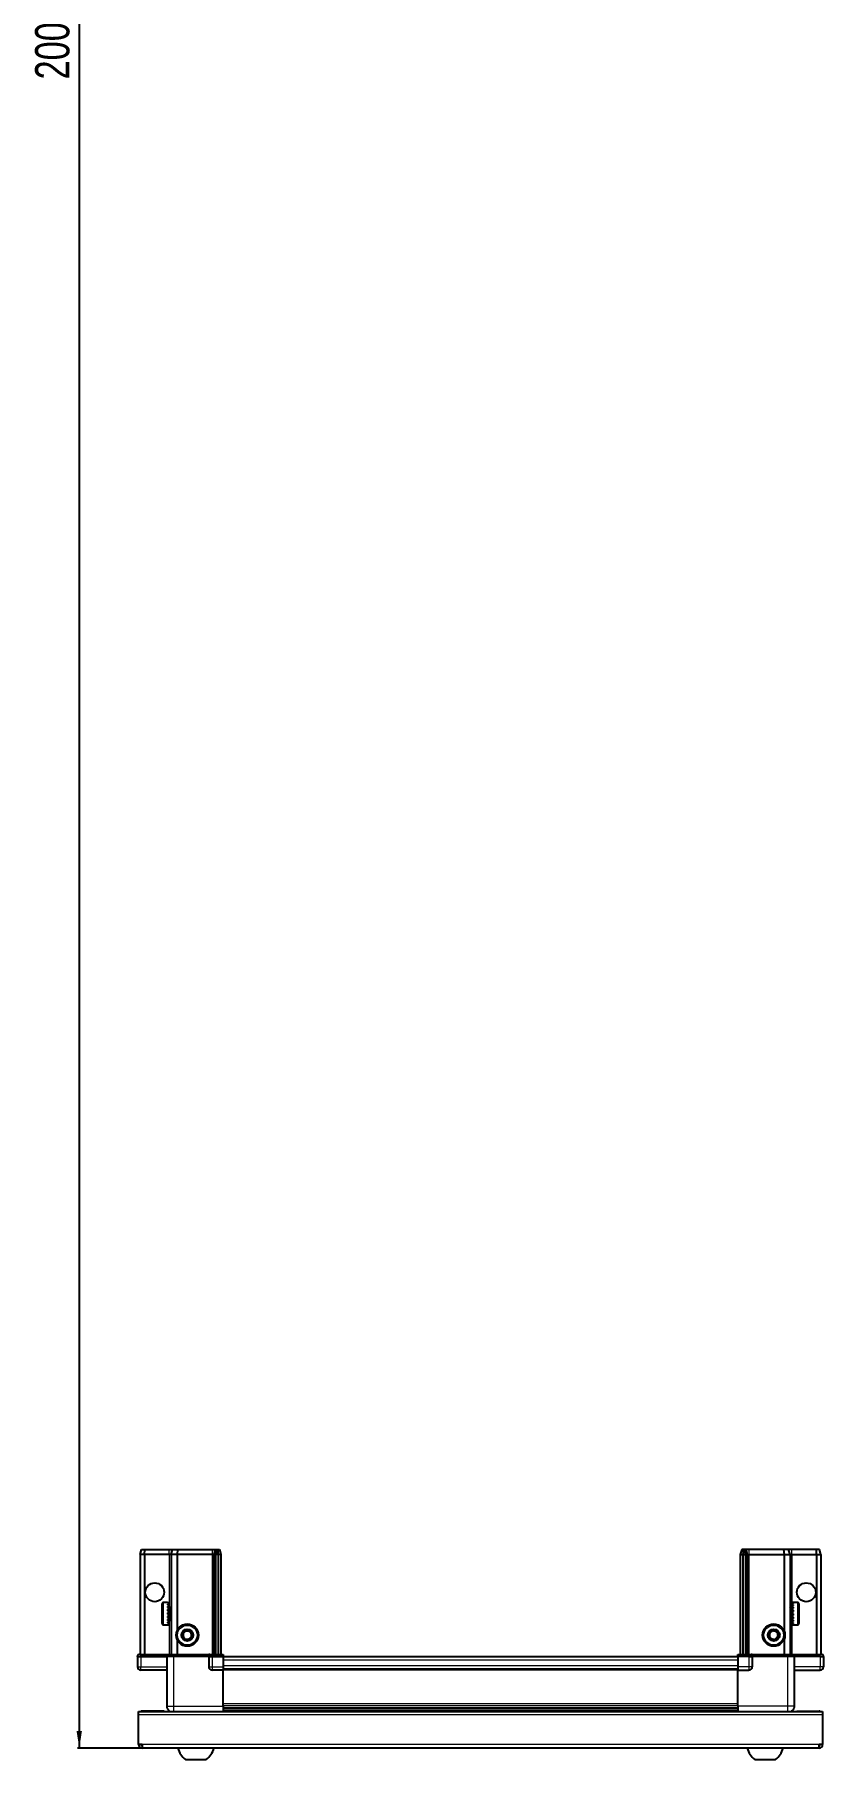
# Model space of a CAD drawing. Header units: millimetres. Extents: x 964 to 4336, y -2059 to 1425.
# Drawn here: x 1028 to 1488, y -2059 to -1053 of the extents above; entities that cross this region are included whole.
import ezdxf

# ---------------------------------------------------------------- set-up
doc = ezdxf.new("R2010")
doc.units = ezdxf.units.MM
doc.layers.add('FORMAT', color=7, linetype='Continuous')
doc.styles.add('SLDTEXTSTYLE0', font='TXT', dxfattribs={"width": 0.75})
doc.dimstyles.new('SLDDIMSTYLE0', dxfattribs={"dimtxt": 20, "dimasz": 10, "dimexe": 0, "dimexo": 0.0625, "dimgap": 5, "dimtad": 2, "dimdec": 1, "dimrnd": 1e-09, "dimzin": 12, "dimdsep": 46, "dimtxsty": 'SLDTEXTSTYLE0', "dimsah": 1, "dimcen": 0.09, "dimadec": 0, "dimazin": 3, "dimtfac": 1, "dimtofl": 0, "dimtmove": 0, "dimatfit": 3, "dimfxl": 0, "dimfrac": 2, "dimtolj": 1, "dimtzin": 12, "dimarcsym": 0})

# ---------------------------------------------------------------- blocks, each defined once
blk = doc.blocks.new('_D_10')
at = {"layer": 'FORMAT'}
for p, q in [((1113.5, -45.9), (1053.2, -45.9)), ((1054.2, -45.9), (1054.2, -2052.9)), ((1090.7, -2052.9), (1053.2, -2052.9))]:
    blk.add_line(p, q, dxfattribs=at)
for points in [[(1054.2, -45.9), (1052.6, -55.9), (1055.7, -55.9)], [(1054.2, -2052.9), (1055.7, -2042.9), (1052.6, -2042.9)]]:
    blk.add_solid(points, dxfattribs=at)
at = {"layer": 'FORMAT', "insert": (1028.4, -1078.9), "char_height": 20, "attachment_point": 1, "rotation": 90, "style": 'SLDTEXTSTYLE0'}
blk.add_mtext('2007', dxfattribs=at)

msp = doc.modelspace()

# ---------------------------------------------------------------- linework, layer by layer
at = {"color": 7, "linetype": 'Continuous', "lineweight": 25}
for p, q in [((1089.66, -1939.85), (1090.46, -1936.85)), ((1092.16, -1939.85), (1089.66, -1939.85)), ((1089.66, -1939.85), (1089.66, -1998.15)), ((1090.46, -1936.85), (1092.31, -1936.85)), ((1092.16, -1939.85), (1092.31, -1936.85)), ((1106.66, -1939.85), (1092.16, -1939.85)), ((1092.16, -1939.85), (1092.16, -1998.15)), ((1092.31, -1936.85), (1106.66, -1936.85)), ((1106.66, -1936.85), (1108.46, -1936.85)), ((1107.66, -1939.85), (1106.66, -1939.85)), ((1107.66, -1939.85), (1108.46, -1936.85)), ((1111.16, -1939.85), (1107.66, -1939.85)), ((1107.66, -1939.85), (1107.66, -1998.15)), ((1108.46, -1936.85), (1111.49, -1936.85)), ((1111.49, -1936.85), (1111.16, -1939.85)), ((1131.66, -1939.85), (1111.16, -1939.85)), ((1111.16, -1939.85), (1111.16, -1984.35)), ((1111.49, -1936.85), (1131.66, -1936.85)), ((1131.66, -1936.85), (1133.46, -1936.85)), ((1132.66, -1939.85), (1131.66, -1939.85)), ((1133.46, -1936.85), (1132.66, -1939.85)), ((1133.66, -1939.85), (1132.66, -1939.85)), ((1132.66, -1939.85), (1132.66, -1998.15)), ((1133.46, -1936.85), (1134.2, -1936.85)), ((1134.2, -1936.85), (1133.66, -1939.85)), ((1135.16, -1939.85), (1133.66, -1939.85)), ((1133.66, -1939.85), (1133.66, -1998.15)), ((1134.2, -1936.85), (1134.7, -1936.85)), ((1134.7, -1936.85), (1135.85, -1936.85)), ((1134.7, -1936.85), (1135.16, -1939.85)), ((1136.66, -1939.85), (1135.16, -1939.85)), ((1135.16, -1939.85), (1135.16, -1998.15)), ((1135.85, -1936.85), (1136.66, -1939.85)), ((1136.66, -1939.85), (1136.66, -1998.15)), ((1440.46, -1936.85), (1439.66, -1939.85)), ((1439.66, -1939.85), (1441.16, -1939.85)), ((1439.66, -1939.85), (1439.66, -1998.15)), ((1441.61, -1936.85), (1440.46, -1936.85)), ((1441.61, -1936.85), (1441.16, -1939.85)), ((1441.16, -1939.85), (1442.66, -1939.85)), ((1441.16, -1939.85), (1441.16, -1998.15)), ((1442.11, -1936.85), (1441.61, -1936.85)), ((1442.11, -1936.85), (1442.66, -1939.85)), ((1442.85, -1936.85), (1442.11, -1936.85)), ((1442.66, -1939.85), (1443.66, -1939.85)), ((1442.66, -1939.85), (1442.66, -1998.15)), ((1442.85, -1936.85), (1443.66, -1939.85)), ((1444.66, -1936.85), (1442.85, -1936.85)), ((1443.66, -1939.85), (1443.66, -1998.15)), ((1443.66, -1939.85), (1444.66, -1939.85)), ((1464.82, -1936.85), (1444.66, -1936.85)), ((1444.66, -1939.85), (1465.16, -1939.85)), ((1464.82, -1936.85), (1465.16, -1939.85)), ((1467.85, -1936.85), (1464.82, -1936.85)), ((1465.16, -1939.85), (1465.16, -1984.35)), ((1465.16, -1939.85), (1468.66, -1939.85)), ((1468.66, -1939.85), (1467.85, -1936.85)), ((1469.66, -1936.85), (1467.85, -1936.85)), ((1468.66, -1939.85), (1468.66, -1998.15)), ((1468.66, -1939.85), (1469.66, -1939.85)), ((1484, -1936.85), (1469.66, -1936.85)), ((1469.66, -1939.85), (1484.16, -1939.85)), ((1484.16, -1939.85), (1484, -1936.85)), ((1485.85, -1936.85), (1484, -1936.85)), ((1484.16, -1939.85), (1484.16, -1998.15)), ((1484.16, -1939.85), (1486.66, -1939.85)), ((1486.66, -1939.85), (1485.85, -1936.85)), ((1486.66, -1939.85), (1486.66, -1998.15)), ((1102.46, -1980.05), (1102.46, -1968.65)), ((1105.66, -1967.85), (1103.26, -1967.85)), ((1105.66, -1967.85), (1105.66, -1967.86)), ((1105.66, -1967.86), (1106.16, -1967.86)), ((1105.66, -1968.05), (1106.16, -1968.05)), ((1105.66, -1968.05), (1105.66, -1968.27)), ((1105.66, -1968.27), (1106.16, -1968.27)), ((1105.66, -1968.84), (1106.16, -1968.84)), ((1105.66, -1968.84), (1105.66, -1969.27)), ((1105.66, -1969.27), (1106.16, -1969.27)), ((1105.66, -1970.18), (1106.16, -1970.18)), ((1105.66, -1970.18), (1105.66, -1970.77)), ((1105.66, -1970.77), (1106.16, -1970.77)), ((1105.66, -1971.92), (1106.16, -1971.92)), ((1105.66, -1971.92), (1105.66, -1972.62)), ((1105.66, -1972.62), (1106.16, -1972.62)), ((1106.16, -1968.05), (1106.16, -1967.86)), ((1106.16, -1968.27), (1106.16, -1968.05)), ((1106.16, -1968.84), (1106.16, -1968.27)), ((1106.16, -1969.27), (1106.16, -1968.84)), ((1106.16, -1970.18), (1106.16, -1969.27)), ((1106.26, -1969.95), (1106.16, -1969.95)), ((1106.16, -1970.77), (1106.16, -1970.18)), ((1106.16, -1971.92), (1106.16, -1970.77)), ((1106.16, -1972.62), (1106.16, -1971.92)), ((1106.16, -1973.9), (1106.16, -1972.62)), ((1106.26, -1978.75), (1106.26, -1969.95)), ((1107.14, -1971.05), (1106.66, -1970.35)), ((1106.66, -1978.35), (1106.66, -1970.35)), ((1107.62, -1970.35), (1107.14, -1971.05)), ((1107.14, -1977.66), (1107.14, -1971.05)), ((1107.66, -1970.35), (1107.62, -1970.35)), ((1107.62, -1978.35), (1107.62, -1970.35)), ((1468.69, -1970.35), (1468.66, -1970.35)), ((1469.17, -1971.05), (1468.69, -1970.35)), ((1468.69, -1970.35), (1468.69, -1978.35)), ((1469.66, -1970.35), (1469.17, -1971.05)), ((1469.17, -1971.05), (1469.17, -1977.66)), ((1469.66, -1970.35), (1469.66, -1978.35)), ((1470.16, -1969.95), (1470.06, -1969.95)), ((1470.06, -1969.95), (1470.06, -1978.75)), ((1473.06, -1967.85), (1470.16, -1967.85)), ((1470.66, -1967.85), (1470.16, -1967.85)), ((1470.16, -1967.85), (1470.16, -1967.9)), ((1470.16, -1967.9), (1470.16, -1968.19)), ((1470.66, -1967.9), (1470.16, -1967.9)), ((1470.66, -1968.19), (1470.16, -1968.19)), ((1470.16, -1968.19), (1470.16, -1968.46)), ((1470.66, -1968.46), (1470.16, -1968.46)), ((1470.16, -1968.46), (1470.16, -1969.13)), ((1470.66, -1969.13), (1470.16, -1969.13)), ((1470.16, -1969.13), (1470.16, -1969.6)), ((1470.16, -1969.6), (1470.16, -1970.57)), ((1470.66, -1969.6), (1470.16, -1969.6)), ((1470.66, -1970.57), (1470.16, -1970.57)), ((1470.16, -1970.57), (1470.16, -1971.2)), ((1470.16, -1971.2), (1470.16, -1972.39)), ((1470.66, -1971.2), (1470.16, -1971.2)), ((1470.66, -1972.39), (1470.16, -1972.39)), ((1470.16, -1972.39), (1470.16, -1973.03)), ((1470.66, -1973.03), (1470.16, -1973.03)), ((1470.16, -1973.11), (1470.16, -1974.4)), ((1470.66, -1973.11), (1470.16, -1973.11)), ((1470.66, -1967.9), (1470.66, -1967.85)), ((1470.66, -1968.46), (1470.66, -1968.19)), ((1470.66, -1969.6), (1470.66, -1969.13)), ((1470.66, -1971.2), (1470.66, -1970.57)), ((1470.66, -1973.11), (1470.66, -1972.39)), ((1473.86, -1968.65), (1473.86, -1980.05)), ((1103.26, -1980.85), (1105.66, -1980.85)), ((1105.66, -1973.9), (1106.16, -1973.9)), ((1105.66, -1973.9), (1105.66, -1974.64)), ((1105.66, -1974.05), (1106.16, -1974.05)), ((1105.66, -1974.55), (1106.16, -1974.55)), ((1105.66, -1974.64), (1106.16, -1974.64)), ((1105.66, -1975.93), (1106.16, -1975.93)), ((1105.66, -1975.93), (1105.66, -1976.63)), ((1105.66, -1976.63), (1106.16, -1976.63)), ((1105.66, -1977.8), (1106.16, -1977.8)), ((1105.66, -1977.8), (1105.66, -1978.4)), ((1105.66, -1978.4), (1106.16, -1978.4)), ((1105.66, -1979.33), (1106.16, -1979.33)), ((1105.66, -1979.33), (1105.66, -1979.78)), ((1105.66, -1979.78), (1106.16, -1979.78)), ((1105.66, -1980.38), (1106.16, -1980.38)), ((1105.66, -1980.38), (1105.66, -1980.62)), ((1105.66, -1980.62), (1106.16, -1980.62)), ((1105.66, -1980.84), (1106.16, -1980.84)), ((1105.66, -1980.84), (1105.66, -1980.85)), ((1105.66, -1980.85), (1106.16, -1980.85)), ((1106.16, -1974.05), (1106.16, -1973.9)), ((1106.16, -1974.64), (1106.16, -1974.55)), ((1106.16, -1975.93), (1106.16, -1974.64)), ((1106.16, -1976.63), (1106.16, -1975.93)), ((1106.16, -1977.8), (1106.16, -1976.63)), ((1106.16, -1978.4), (1106.16, -1977.8)), ((1106.16, -1979.33), (1106.16, -1978.4)), ((1106.16, -1978.75), (1106.26, -1978.75)), ((1106.16, -1979.78), (1106.16, -1979.33)), ((1106.16, -1980.38), (1106.16, -1979.78)), ((1106.16, -1980.62), (1106.16, -1980.38)), ((1106.16, -1980.84), (1106.16, -1980.62)), ((1106.16, -1980.85), (1106.16, -1980.84)), ((1106.66, -1978.35), (1107.14, -1977.66)), ((1107.14, -1977.66), (1107.62, -1978.35)), ((1107.62, -1978.35), (1107.66, -1978.35)), ((1468.66, -1978.35), (1468.69, -1978.35)), ((1468.69, -1978.35), (1469.17, -1977.66)), ((1469.17, -1977.66), (1469.66, -1978.35)), ((1470.06, -1978.75), (1470.16, -1978.75)), ((1470.66, -1974.4), (1470.16, -1974.4)), ((1470.66, -1974.89), (1470.16, -1974.89)), ((1470.16, -1974.89), (1470.16, -1975.14)), ((1470.16, -1975.14), (1470.16, -1976.41)), ((1470.66, -1975.14), (1470.16, -1975.14)), ((1470.66, -1976.41), (1470.16, -1976.41)), ((1470.16, -1976.41), (1470.16, -1977.1)), ((1470.16, -1977.1), (1470.16, -1978.22)), ((1470.66, -1977.1), (1470.16, -1977.1)), ((1470.66, -1978.22), (1470.16, -1978.22)), ((1470.16, -1978.22), (1470.16, -1978.78)), ((1470.16, -1978.78), (1470.16, -1979.64)), ((1470.66, -1978.78), (1470.16, -1978.78)), ((1470.66, -1979.64), (1470.16, -1979.64)), ((1470.16, -1979.64), (1470.16, -1980.04)), ((1470.16, -1980.04), (1470.16, -1980.55)), ((1470.66, -1980.04), (1470.16, -1980.04)), ((1470.66, -1980.55), (1470.16, -1980.55)), ((1470.16, -1980.55), (1470.16, -1980.73)), ((1470.16, -1980.73), (1470.16, -1980.85)), ((1470.66, -1980.73), (1470.16, -1980.73)), ((1470.16, -1980.85), (1473.06, -1980.85)), ((1470.66, -1975.14), (1470.66, -1974.4)), ((1470.66, -1977.1), (1470.66, -1976.41)), ((1470.66, -1978.78), (1470.66, -1978.22)), ((1470.66, -1980.04), (1470.66, -1979.64)), ((1470.66, -1980.73), (1470.66, -1980.55)), ((1111.16, -1989.35), (1111.16, -1998.15)), ((1465.16, -1989.35), (1465.16, -1998.15)), ((1088.65, -1998.15), (1088.15, -1999.02)), ((1088.15, -1999.35), (1088.15, -1999.02)), ((1088.15, -1999.35), (1090.15, -1999.35)), ((1088.16, -1999.35), (1088.16, -2005.35)), ((1090.15, -1998.15), (1088.65, -1998.15)), ((1090.15, -1998.15), (1104.96, -1998.15)), ((1104.96, -1999.35), (1090.15, -1999.35)), ((1090.16, -1999.35), (1104.96, -1999.35)), ((1104.96, -1998.15), (1105.16, -1998.15)), ((1105.16, -1999.35), (1104.96, -1999.35)), ((1105.16, -1999.35), (1105.16, -1998.15)), ((1105.16, -1998.15), (1109.16, -1998.15)), ((1109.16, -1999.35), (1105.16, -1999.35)), ((1105.16, -1999.35), (1105.16, -2028.35)), ((1109.16, -1998.15), (1129.46, -1998.15)), ((1129.46, -1999.35), (1109.16, -1999.35)), ((1129.46, -1998.15), (1129.66, -1998.15)), ((1129.66, -1999.35), (1129.46, -1999.35)), ((1129.66, -1999.35), (1129.66, -1998.15)), ((1130.33, -1998.15), (1129.66, -1998.15)), ((1129.66, -1999.35), (1131.66, -1999.35)), ((1129.66, -1999.35), (1129.66, -2005.35)), ((1130.33, -1998.15), (1138.16, -1998.15)), ((1138.15, -1999.02), (1131.66, -1999.02)), ((1138.15, -1999.35), (1131.66, -1999.35)), ((1131.66, -1999.35), (1138.16, -1999.35)), ((1138.16, -1999.02), (1138.15, -1999.02)), ((1138.16, -1999.35), (1138.15, -1999.35)), ((1138.16, -1998.15), (1138.16, -1999.02)), ((1138.16, -1999.35), (1138.16, -1999.02)), ((1138.16, -1999.35), (1138.16, -2005.35)), ((1438.16, -1999.5), (1138.16, -1999.5)), ((1438.16, -1999.02), (1438.16, -1998.15)), ((1438.16, -1998.15), (1445.98, -1998.15)), ((1444.66, -1999.02), (1438.16, -1999.02)), ((1438.16, -1999.35), (1438.16, -1999.02)), ((1444.66, -1999.35), (1438.16, -1999.35)), ((1438.16, -1999.35), (1438.16, -2005.35)), ((1444.66, -1999.35), (1446.66, -1999.35)), ((1446.66, -1999.35), (1444.66, -1999.35)), ((1446.66, -1998.15), (1445.98, -1998.15)), ((1446.66, -1999.35), (1446.66, -1998.15)), ((1446.66, -1998.15), (1446.86, -1998.15)), ((1446.86, -1999.35), (1446.66, -1999.35)), ((1446.66, -1999.35), (1446.66, -2005.35)), ((1446.86, -1998.15), (1467.16, -1998.15)), ((1467.16, -1999.35), (1446.86, -1999.35)), ((1467.16, -1998.15), (1471.16, -1998.15)), ((1471.16, -1999.35), (1467.16, -1999.35)), ((1471.16, -1999.35), (1471.16, -1998.15)), ((1471.16, -1998.15), (1471.36, -1998.15)), ((1471.36, -1999.35), (1471.16, -1999.35)), ((1471.16, -1999.35), (1471.16, -2028.35)), ((1471.36, -1998.15), (1486.16, -1998.15)), ((1486.16, -1999.35), (1471.36, -1999.35)), ((1487.66, -1998.15), (1486.16, -1998.15)), ((1486.16, -1999.35), (1488.16, -1999.35)), ((1488.16, -1999.02), (1487.66, -1998.15)), ((1488.16, -1999.02), (1487.66, -1998.15)), ((1488.16, -1999.35), (1488.16, -1999.02)), ((1488.16, -1999.35), (1488.16, -1999.02)), ((1488.16, -1999.35), (1488.16, -1999.35)), ((1488.16, -1999.35), (1488.16, -2005.35)), ((1105.16, -2007.35), (1090.16, -2007.35)), ((1138.16, -2007.35), (1131.66, -2007.35)), ((1138.16, -2005.35), (1138.16, -2007.35)), ((1438.16, -2006.7), (1138.16, -2006.7)), ((1138.16, -2028.35), (1138.16, -2007.35)), ((1438.16, -2005.35), (1438.16, -2007.35)), ((1438.16, -2007.35), (1444.66, -2007.35)), ((1438.16, -2028.35), (1438.16, -2007.35)), ((1471.16, -2007.35), (1486.16, -2007.35)), ((1088.66, -2033.45), (1088.66, -2031.35)), ((1088.66, -2031.35), (1487.66, -2031.35)), ((1088.66, -2050.75), (1088.66, -2033.45)), ((1103.66, -2031.25), (1090.76, -2031.25)), ((1103.66, -2031.25), (1103.66, -2031.35)), ((1138.16, -2029.38), (1438.16, -2029.38)), ((1138.16, -2029.41), (1438.16, -2029.41)), ((1162.03, -2031.2), (1138.16, -2031.2)), ((1156.66, -2031.35), (1156.66, -2031.2)), ((1156.69, -2031.35), (1156.69, -2031.2)), ((1156.96, -2031.35), (1156.96, -2031.2)), ((1157.23, -2031.35), (1157.23, -2031.2)), ((1157.88, -2031.35), (1157.88, -2031.2)), ((1158.34, -2031.35), (1158.34, -2031.2)), ((1159.31, -2031.35), (1159.31, -2031.2)), ((1159.93, -2031.35), (1159.93, -2031.2)), ((1161.11, -2031.35), (1161.11, -2031.2)), ((1161.77, -2031.35), (1161.77, -2031.2)), ((1161.83, -2031.35), (1161.83, -2031.2)), ((1163.12, -2031.2), (1162.03, -2031.2)), ((1163.12, -2031.35), (1163.12, -2031.2)), ((1163.12, -2031.2), (1163.12, -2031.2)), ((1163.85, -2031.2), (1163.12, -2031.2)), ((1163.13, -2031.35), (1163.13, -2031.2)), ((1163.63, -2031.35), (1163.63, -2031.2)), ((1163.86, -2031.2), (1163.85, -2031.2)), ((1163.86, -2031.35), (1163.86, -2031.2)), ((1164.28, -2031.2), (1163.86, -2031.2)), ((1412.03, -2031.2), (1164.28, -2031.2)), ((1165.13, -2031.35), (1165.13, -2031.2)), ((1165.82, -2031.35), (1165.82, -2031.2)), ((1166.95, -2031.35), (1166.95, -2031.2)), ((1167.52, -2031.35), (1167.52, -2031.2)), ((1168.39, -2031.35), (1168.39, -2031.2)), ((1168.8, -2031.35), (1168.8, -2031.2)), ((1169.33, -2031.35), (1169.33, -2031.2)), ((1169.52, -2031.35), (1169.52, -2031.2)), ((1169.65, -2031.35), (1169.65, -2031.2)), ((1406.66, -2031.35), (1406.66, -2031.2)), ((1406.83, -2031.35), (1406.83, -2031.2)), ((1407.04, -2031.35), (1407.04, -2031.2)), ((1407.6, -2031.35), (1407.6, -2031.2)), ((1408.02, -2031.35), (1408.02, -2031.2)), ((1408.91, -2031.35), (1408.91, -2031.2)), ((1409.5, -2031.35), (1409.5, -2031.2)), ((1410.64, -2031.35), (1410.64, -2031.2)), ((1411.34, -2031.35), (1411.34, -2031.2)), ((1412.62, -2031.2), (1412.03, -2031.2)), ((1412.62, -2031.35), (1412.62, -2031.2)), ((1412.63, -2031.2), (1412.62, -2031.2)), ((1413.35, -2031.2), (1412.63, -2031.2)), ((1412.79, -2031.35), (1412.79, -2031.2)), ((1413.29, -2031.35), (1413.29, -2031.2)), ((1413.36, -2031.2), (1413.35, -2031.2)), ((1413.36, -2031.35), (1413.36, -2031.2)), ((1414.28, -2031.2), (1413.36, -2031.2)), ((1438.16, -2031.2), (1414.28, -2031.2)), ((1414.65, -2031.35), (1414.65, -2031.2)), ((1415.36, -2031.35), (1415.36, -2031.2)), ((1416.53, -2031.35), (1416.53, -2031.2)), ((1417.14, -2031.35), (1417.14, -2031.2)), ((1418.08, -2031.35), (1418.08, -2031.2)), ((1418.53, -2031.35), (1418.53, -2031.2)), ((1419.15, -2031.35), (1419.15, -2031.2)), ((1419.4, -2031.35), (1419.4, -2031.2)), ((1419.63, -2031.35), (1419.63, -2031.2)), ((1419.65, -2031.35), (1419.65, -2031.2)), ((1472.66, -2031.25), (1472.66, -2031.35)), ((1472.66, -2031.25), (1485.56, -2031.25)), ((1487.66, -2031.35), (1487.66, -2033.45)), ((1487.66, -2033.45), (1487.66, -2050.75)), ((1090.76, -2050.75), (1088.66, -2050.75)), ((1090.76, -2050.75), (1090.76, -2052.85)), ((1485.56, -2052.85), (1090.76, -2052.85)), ((1487.66, -2050.75), (1485.56, -2050.75)), ((1485.56, -2052.85), (1485.56, -2050.75)), ((1116.16, -2059.45), (1128.16, -2059.45)), ((1448.16, -2059.45), (1460.16, -2059.45))]:
    msp.add_line(p, q, dxfattribs=at)
at = {"color": 8, "linetype": 'Continuous', "lineweight": 18}
for p, q in [((1106.66, -1939.85), (1106.66, -1936.85)), ((1106.66, -1939.85), (1106.66, -1970.35)), ((1131.66, -1936.85), (1131.66, -1939.85)), ((1131.66, -1939.85), (1131.66, -1998.15)), ((1444.66, -1936.85), (1444.66, -1939.85)), ((1444.66, -1939.85), (1444.66, -1998.15)), ((1469.66, -1939.85), (1469.66, -1936.85)), ((1469.66, -1939.85), (1469.66, -1970.35)), ((1103.26, -1980.85), (1103.26, -1967.85)), ((1473.06, -1967.85), (1473.06, -1980.85)), ((1106.66, -1978.35), (1106.66, -1998.15)), ((1469.66, -1978.35), (1469.66, -1998.15)), ((1090.15, -1999.35), (1090.15, -1998.15)), ((1090.16, -1999.35), (1090.16, -2005.35)), ((1104.96, -1999.35), (1104.96, -1998.15)), ((1109.16, -1999.35), (1109.16, -1998.15)), ((1109.16, -1999.35), (1109.16, -2028.35)), ((1129.46, -1999.35), (1129.46, -1998.15)), ((1131.66, -1999.35), (1131.66, -1999.02)), ((1131.66, -1999.35), (1131.66, -2005.35)), ((1138.15, -1999.35), (1138.15, -1999.02)), ((1438.16, -2001.5), (1138.16, -2001.5)), ((1444.66, -1999.35), (1444.66, -1999.02)), ((1444.66, -1999.35), (1444.66, -2005.35)), ((1446.86, -1998.15), (1446.86, -1999.35)), ((1467.16, -1999.35), (1467.16, -1998.15)), ((1467.16, -1999.35), (1467.16, -2028.35)), ((1471.36, -1998.15), (1471.36, -1999.35)), ((1486.16, -1999.35), (1486.16, -1998.15)), ((1486.16, -1999.35), (1486.16, -2005.35)), ((1088.16, -2005.35), (1090.16, -2005.35)), ((1090.16, -2005.35), (1105.16, -2005.35)), ((1090.16, -2007.35), (1090.16, -2005.35)), ((1129.66, -2005.35), (1131.66, -2005.35)), ((1131.66, -2005.35), (1138.16, -2005.35)), ((1131.66, -2005.35), (1131.66, -2007.35)), ((1438.16, -2004.7), (1138.16, -2004.7)), ((1438.16, -2007.35), (1138.16, -2007.35)), ((1444.66, -2005.35), (1438.16, -2005.35)), ((1446.66, -2005.35), (1444.66, -2005.35)), ((1444.66, -2005.35), (1444.66, -2007.35)), ((1486.16, -2005.35), (1471.16, -2005.35)), ((1488.16, -2005.35), (1486.16, -2005.35)), ((1486.16, -2007.35), (1486.16, -2005.35)), ((1487.66, -2033.45), (1088.66, -2033.45)), ((1090.76, -2031.35), (1090.76, -2031.25)), ((1109.16, -2028.35), (1138.16, -2028.35)), ((1138.16, -2026.76), (1438.16, -2026.76)), ((1438.16, -2028.17), (1138.16, -2028.17)), ((1138.16, -2030.62), (1438.16, -2030.62)), ((1467.16, -2028.35), (1438.16, -2028.35)), ((1485.56, -2031.35), (1485.56, -2031.25)), ((1485.56, -2050.75), (1090.76, -2050.75))]:
    msp.add_line(p, q, dxfattribs=at)
at = {"color": 7, "linetype": 'Continuous', "lineweight": 25, "flags": 128}
for points in [[(1090.76, -2031.25), (1090.35, -2031.29), (1090.11, -2031.35)], [(1486.2, -2031.35), (1485.96, -2031.29), (1485.56, -2031.25)]]:
    msp.add_lwpolyline(points, dxfattribs=at)
at = {"color": 7, "linetype": 'Continuous', "lineweight": 25}
for centre, radius in [((1098.16, -1961.85), 5.5), ((1478.16, -1961.85), 5.5), ((1117.16, -1986.85), 6.5), ((1117.16, -1986.85), 3.46), ((1459.16, -1986.85), 6.5), ((1459.16, -1986.85), 3.46)]:
    msp.add_circle(centre, radius, dxfattribs=at)
at = {"color": 8, "linetype": 'Continuous', "lineweight": 18}
for centre in [(1117.16, -1986.85), (1459.16, -1986.85)]:
    msp.add_circle(centre, 5.7, dxfattribs=at)
at = {"color": 7, "linetype": 'Continuous', "lineweight": 25}
for centre, radius, start, end in [((1103.26, -1968.65), 0.8, 90, 180), ((1106.66, -1969.95), 0.4, 180, 270), ((1469.66, -1969.95), 0.4, 270, 0), ((1473.06, -1968.65), 0.8, 360, 90), ((1103.26, -1980.05), 0.8, 180, 270), ((1106.66, -1978.75), 0.4, 90, 180), ((1469.66, -1978.75), 0.4, 360, 90), ((1473.06, -1980.05), 0.8, 270, 0), ((1117.16, -1986.85), 2.5, 147.37605, 207.37605), ((1117.16, -1986.85), 2.5, 207.37605, 267.37605), ((1117.16, -1986.85), 2.5, 87.37605, 147.37605), ((1117.16, -1986.85), 2.5, 267.37605, 327.37605), ((1117.16, -1986.85), 2.5, 27.37605, 87.37605), ((1117.16, -1986.85), 2.5, 327.37605, 27.37605), ((1459.16, -1986.85), 2.5, 134.67671, 194.67671), ((1459.16, -1986.85), 2.5, 194.67671, 254.67671), ((1459.16, -1986.85), 2.5, 74.67671, 134.67671), ((1459.16, -1986.85), 2.5, 254.67671, 314.67671), ((1459.16, -1986.85), 2.5, 14.67671, 74.67671), ((1459.16, -1986.85), 2.5, 314.67671, 14.67671), ((1090.16, -2005.35), 2, 180, 270), ((1131.66, -2005.35), 2, 180, 270), ((1444.66, -2005.35), 2, 270, 0), ((1486.16, -2005.35), 2, 270, 0), ((1090.76, -2050.75), 2.1, 180, 270), ((1090.76, -2050.75), 0.6, 180, 270), ((1123.18, -2049.83), 11.91, 194.70035, 233.8734), ((1121.13, -2049.83), 11.91, 306.1266, 345.29965), ((1455.18, -2049.83), 11.91, 194.70035, 233.8734), ((1453.13, -2049.83), 11.91, 306.1266, 345.29965), ((1485.56, -2050.75), 2.1, 270, 0), ((1485.56, -2050.75), 0.6, 270, 0)]:
    msp.add_arc(centre, radius, start, end, dxfattribs=at)
for centre, start_param, end_param in [((1131.66, -1995.56), 2.4188584, 3.1415927), ((1444.66, -1995.56), 3.1415927, 3.8643269)]:
    msp.add_ellipse(centre, major_axis=(0, 3.46), ratio=0.5773503, start_param=start_param, end_param=end_param, dxfattribs=at)
for points, knots in [([(1114.27, -1986.72), (1114.55, -1986.29), (1115.07, -1985.48), (1115.59, -1984.67), (1115.83, -1984.29)], [0, 0, 0, 0, 0.5346859, 1, 1, 1, 1]), ([(1115.6, -1989.29), (1115.54, -1989.17), (1115.27, -1988.64), (1114.81, -1987.76), (1114.43, -1987.03), (1114.27, -1986.72)], [0, 0, 0, 0, 0.1331247, 0.6370994, 1, 1, 1, 1]), ([(1118.48, -1989.42), (1117.97, -1989.39), (1117, -1989.35), (1116.04, -1989.31), (1115.6, -1989.29)], [0, 0, 0, 0, 0.5346859, 1, 1, 1, 1]), ([(1115.83, -1984.29), (1116.34, -1984.31), (1117.31, -1984.36), (1118.27, -1984.4), (1118.71, -1984.42)], [0, 0, 0, 0, 0.5346859, 1, 1, 1, 1]), ([(1120.04, -1986.99), (1119.76, -1987.42), (1119.24, -1988.23), (1118.72, -1989.04), (1118.48, -1989.42)], [0, 0, 0, 0, 0.53468586, 1, 1, 1, 1]), ([(1118.71, -1984.42), (1118.87, -1984.73), (1119.25, -1985.46), (1119.71, -1986.34), (1119.98, -1986.88), (1120.04, -1986.99)], [0, 0, 0, 0, 0.3629006, 0.8668753, 1, 1, 1, 1]), ([(1456.37, -1986.09), (1456.74, -1985.73), (1457.42, -1985.05), (1458.11, -1984.38), (1458.42, -1984.06)], [0, 0, 0, 0, 0.5346859, 1, 1, 1, 1]), ([(1457.1, -1988.88), (1457.01, -1988.55), (1456.81, -1987.75), (1456.55, -1986.79), (1456.4, -1986.21), (1456.37, -1986.09)], [0, 0, 0, 0, 0.3629006, 0.8668753, 1, 1, 1, 1]), ([(1459.89, -1989.65), (1459.39, -1989.51), (1458.46, -1989.26), (1457.53, -1989), (1457.1, -1988.88)], [0, 0, 0, 0, 0.5346859, 1, 1, 1, 1]), ([(1458.42, -1984.06), (1458.92, -1984.2), (1459.85, -1984.45), (1460.78, -1984.71), (1461.21, -1984.82)], [0, 0, 0, 0, 0.5346859, 1, 1, 1, 1]), ([(1461.94, -1987.62), (1461.57, -1987.98), (1460.89, -1988.66), (1460.2, -1989.33), (1459.89, -1989.65)], [0, 0, 0, 0, 0.5346859, 1, 1, 1, 1]), ([(1461.21, -1984.82), (1461.24, -1984.95), (1461.39, -1985.52), (1461.64, -1986.49), (1461.85, -1987.28), (1461.94, -1987.62)], [0, 0, 0, 0, 0.13312467, 0.63709944, 1, 1, 1, 1]), ([(1105.16, -2028.35), (1105.2, -2028.79), (1105.27, -2029.47), (1105.71, -2030.29), (1106.17, -2030.84), (1106.57, -2031.2), (1106.83, -2031.33), (1106.88, -2031.35)], [0, 0, 0, 0, 0.3630185, 0.5584377, 0.7580039, 0.9575702, 1, 1, 1, 1]), ([(1138.16, -2028.35), (1138.16, -2028.75), (1138.16, -2029.54), (1138.16, -2030.56), (1138.16, -2031.19), (1138.16, -2031.34), (1138.16, -2031.35)], [0, 0, 0, 0, 0.3255201, 0.6510403, 0.9765604, 1, 1, 1, 1]), ([(1438.16, -2028.35), (1438.16, -2028.75), (1438.16, -2029.54), (1438.16, -2030.56), (1438.16, -2031.19), (1438.16, -2031.34), (1438.16, -2031.35)], [0, 0, 0, 0, 0.32552014, 0.65104028, 0.97656042, 1, 1, 1, 1]), ([(1471.16, -2028.35), (1471.11, -2028.79), (1471.04, -2029.47), (1470.6, -2030.29), (1470.14, -2030.84), (1469.74, -2031.2), (1469.48, -2031.33), (1469.43, -2031.35)], [0, 0, 0, 0, 0.3630185, 0.5584377, 0.7580039, 0.9575702, 1, 1, 1, 1])]:
    msp.add_open_spline(points, degree=3, knots=knots, dxfattribs=at)
at = {"color": 8, "linetype": 'Continuous', "lineweight": 18}
for points in [[(1105.16, -2028.35), (1105.22, -2028.35), (1105.34, -2028.35), (1106.26, -2028.35), (1107.58, -2028.35), (1108.63, -2028.35), (1109.16, -2028.35)], [(1471.16, -2028.35), (1471.09, -2028.35), (1470.97, -2028.35), (1470.05, -2028.35), (1468.73, -2028.35), (1467.68, -2028.35), (1467.16, -2028.35)]]:
    msp.add_open_spline(points, degree=3, dxfattribs=at)
for points, knots in [([(1109.16, -2028.35), (1109.16, -2028.79), (1109.16, -2029.47), (1109.16, -2030.29), (1109.16, -2030.84), (1109.16, -2031.2), (1109.16, -2031.33), (1109.16, -2031.35)], [0, 0, 0, 0, 0.36301846, 0.55843766, 0.75800394, 0.95757021, 1, 1, 1, 1]), ([(1467.16, -2028.35), (1467.16, -2028.79), (1467.16, -2029.47), (1467.16, -2030.29), (1467.16, -2030.84), (1467.16, -2031.2), (1467.16, -2031.33), (1467.16, -2031.35)], [0, 0, 0, 0, 0.3630185, 0.5584377, 0.7580039, 0.9575702, 1, 1, 1, 1])]:
    msp.add_open_spline(points, degree=3, knots=knots, dxfattribs=at)

# ---------------------------------------------------------------- dimensions: what is measured, and where the dimension line sits
at = {"layer": 'FORMAT'}
dim = msp.add_linear_dim(base=(1054.15, -2052.85), p1=(1113.52, -45.85), p2=(1090.76, -2052.85), angle=90, dimstyle='SLDDIMSTYLE0', dxfattribs=at)
dim.commit()
dim.dimension.update_dxf_attribs({"geometry": '_D_10', "text_midpoint": (1054.15, -1049.35), "dimtype": 160})

doc.saveas('drawing.dxf')
